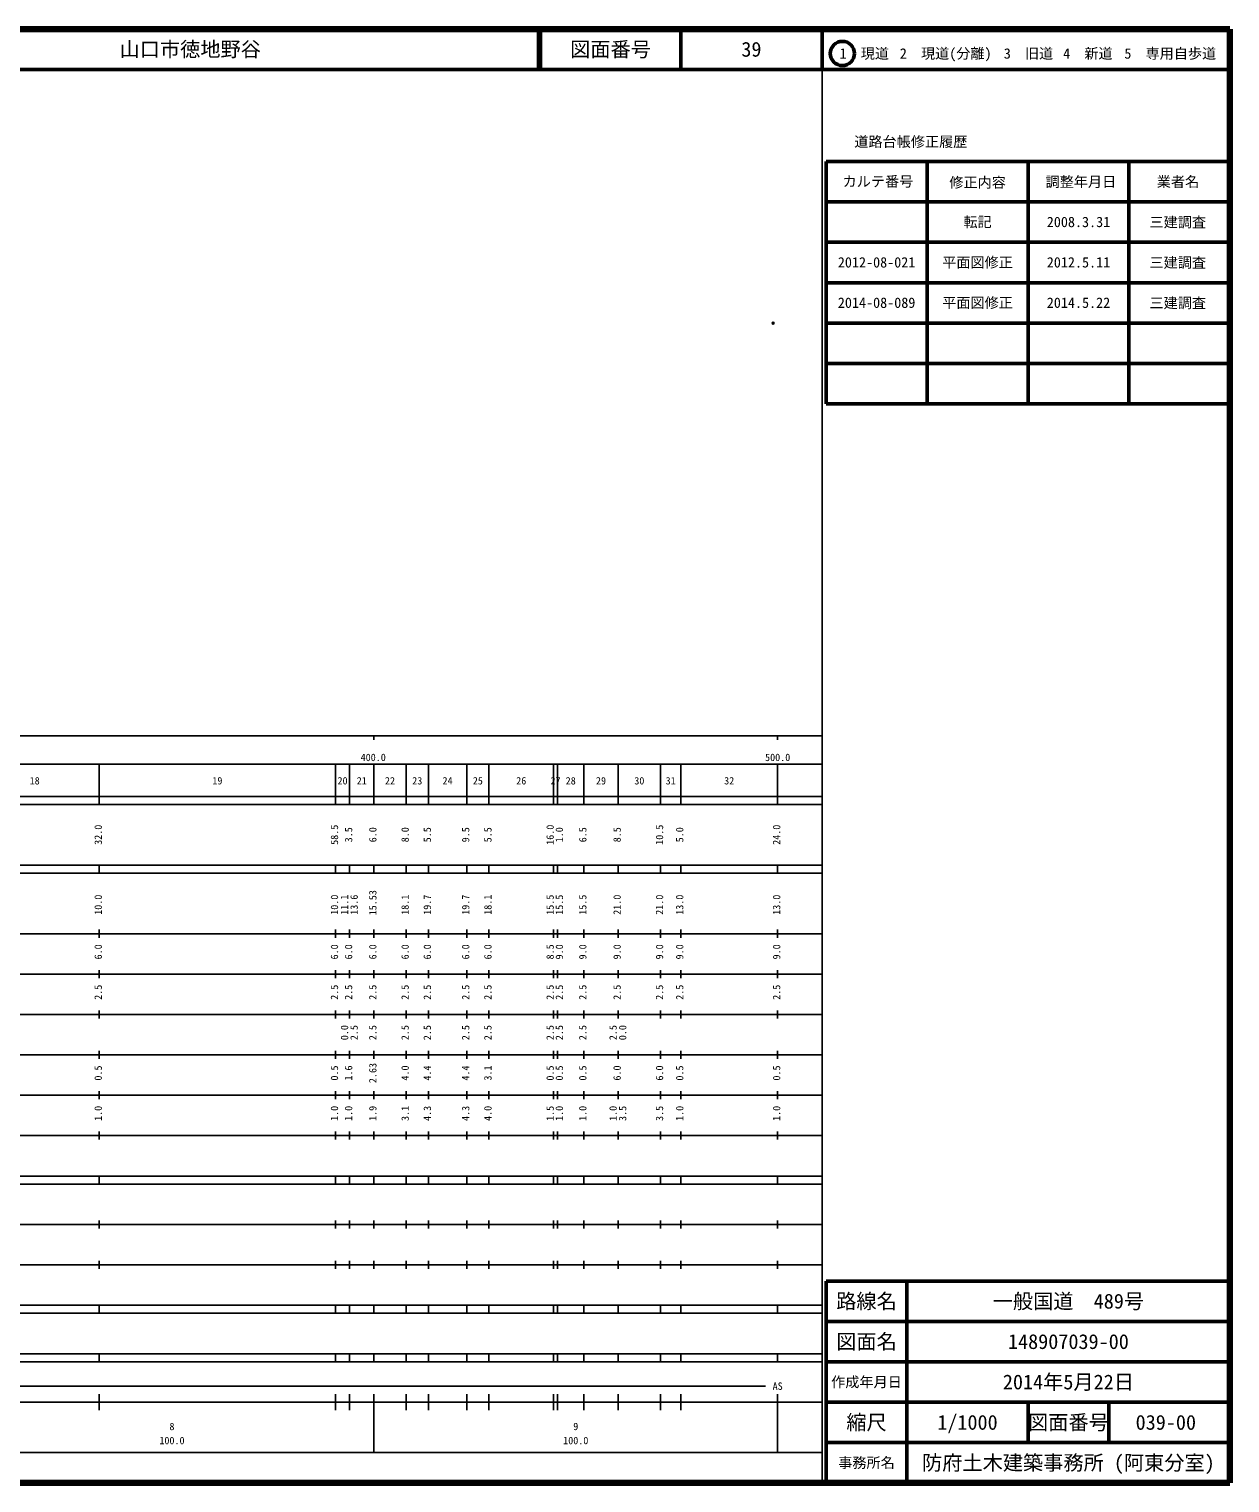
# Model space of a CAD drawing. Units: millimetres on the paper. Extents: x 40 to 680, y 20 to 380.
# Drawn here: x 382.6 to 680, y 20 to 380 of the extents above; entities that cross this region are included whole.
import ezdxf
from ezdxf.enums import TextEntityAlignment as Align

# ---------------------------------------------------------------- set-up
doc = ezdxf.new("R2010")
doc.units = ezdxf.units.MM
doc.header["$PDMODE"] = 32
doc.header["$PDSIZE"] = 0.5
doc.layers.add('M-OTRS', color=6, linetype='Continuous')
doc.layers.add('M-TTL-TXT', color=7, linetype='Continuous')
for name, color, linetype, lineweight in [('M-TTL', 2, 'Continuous', 140), ('M-TTL-BAND', 7, 'Continuous', 25), ('M-TTL-FRAM', 2, 'Continuous', 50), ('M-TTL-LINE', 7, 'Continuous', 50)]:
    doc.layers.add(name, color=color, linetype=linetype, lineweight=lineweight)
doc.styles.add('ＭＳ ゴシック', font='')
doc.styles.get('ＭＳ ゴシック').set_extended_font_data('MS Gothic')

msp = doc.modelspace()

# ---------------------------------------------------------------- linework, layer by layer
at = {"layer": 'M-OTRS'}
msp.add_point((566.859, 307.183), dxfattribs=at)
at = {"layer": 'M-TTL'}
for p, q in [((680, 380), (40, 380)), ((680, 20), (680, 380)), ((40, 20), (680, 20))]:
    msp.add_line(p, q, dxfattribs=at)
at = {"layer": 'M-TTL-BAND'}
for p, q in [((579, 20), (579, 370)), ((40, 205), (579, 205)), ((468, 205), (468, 204)), ((568, 205), (568, 204)), ((68, 198), (579, 198)), ((400, 188), (400, 198)), ((458.5, 188), (458.5, 198)), ((462, 188), (462, 198)), ((468, 188), (468, 198)), ((476, 188), (476, 198)), ((481.5, 188), (481.5, 198)), ((491, 188), (491, 198)), ((496.5, 188), (496.5, 198)), ((512.5, 188), (512.5, 198)), ((513.5, 188), (513.5, 198)), ((520, 188), (520, 198)), ((528.5, 188), (528.5, 198)), ((539, 188), (539, 198)), ((544, 188), (544, 198)), ((568, 188), (568, 198)), ((40, 190), (579, 190)), ((40, 188), (579, 188)), ((40, 173), (579, 173)), ((400, 171), (400, 173)), ((458.5, 171), (458.5, 173)), ((462, 171), (462, 173)), ((468, 171), (468, 173)), ((476, 171), (476, 173)), ((481.5, 171), (481.5, 173)), ((491, 171), (491, 173)), ((496.5, 171), (496.5, 173)), ((512.5, 171), (512.5, 173)), ((513.5, 171), (513.5, 173)), ((520, 171), (520, 173)), ((528.5, 171), (528.5, 173)), ((539, 171), (539, 173)), ((544, 171), (544, 173)), ((568, 171), (568, 173)), ((40, 171), (579, 171)), ((40, 156), (579, 156)), ((400, 155), (400, 157)), ((458.5, 155), (458.5, 157)), ((462, 155), (462, 157)), ((468, 155), (468, 157)), ((476, 155), (476, 157)), ((481.5, 155), (481.5, 157)), ((491, 155), (491, 157)), ((496.5, 155), (496.5, 157)), ((512.5, 155), (512.5, 157)), ((513.5, 155), (513.5, 157)), ((520, 155), (520, 157)), ((528.5, 155), (528.5, 157)), ((539, 155), (539, 157)), ((544, 155), (544, 157)), ((568, 155), (568, 157)), ((46, 146), (579, 146)), ((400, 145), (400, 147)), ((458.5, 145), (458.5, 147)), ((462, 145), (462, 147)), ((468, 145), (468, 147)), ((476, 145), (476, 147)), ((481.5, 145), (481.5, 147)), ((491, 145), (491, 147)), ((496.5, 145), (496.5, 147)), ((512.5, 145), (512.5, 147)), ((513.5, 145), (513.5, 147)), ((520, 145), (520, 147)), ((528.5, 145), (528.5, 147)), ((539, 145), (539, 147)), ((544, 145), (544, 147)), ((568, 145), (568, 147)), ((400, 135), (400, 137)), ((458.5, 135), (458.5, 137)), ((462, 135), (462, 137)), ((468, 135), (468, 137)), ((476, 135), (476, 137)), ((481.5, 135), (481.5, 137)), ((491, 135), (491, 137)), ((496.5, 135), (496.5, 137)), ((512.5, 135), (512.5, 137)), ((513.5, 135), (513.5, 137)), ((520, 135), (520, 137)), ((528.5, 135), (528.5, 137)), ((539, 135), (539, 137)), ((544, 135), (544, 137)), ((568, 135), (568, 137)), ((52, 136), (579, 136)), ((46, 126), (579, 126)), ((400, 125), (400, 127)), ((458.5, 125), (458.5, 127)), ((462, 125), (462, 127)), ((468, 125), (468, 127)), ((476, 125), (476, 127)), ((481.5, 125), (481.5, 127)), ((491, 125), (491, 127)), ((496.5, 125), (496.5, 127)), ((512.5, 125), (512.5, 127)), ((513.5, 125), (513.5, 127)), ((520, 125), (520, 127)), ((528.5, 125), (528.5, 127)), ((539, 125), (539, 127)), ((544, 125), (544, 127)), ((568, 125), (568, 127)), ((52, 116), (579, 116)), ((400, 115), (400, 117)), ((458.5, 115), (458.5, 117)), ((462, 115), (462, 117)), ((468, 115), (468, 117)), ((476, 115), (476, 117)), ((481.5, 115), (481.5, 117)), ((491, 115), (491, 117)), ((496.5, 115), (496.5, 117)), ((512.5, 115), (512.5, 117)), ((513.5, 115), (513.5, 117)), ((520, 115), (520, 117)), ((528.5, 115), (528.5, 117)), ((539, 115), (539, 117)), ((544, 115), (544, 117)), ((568, 115), (568, 117)), ((46, 106), (579, 106)), ((400, 105), (400, 107)), ((458.5, 105), (458.5, 107)), ((462, 105), (462, 107)), ((468, 105), (468, 107)), ((476, 105), (476, 107)), ((481.5, 105), (481.5, 107)), ((491, 105), (491, 107)), ((496.5, 105), (496.5, 107)), ((512.5, 105), (512.5, 107)), ((513.5, 105), (513.5, 107)), ((520, 105), (520, 107)), ((528.5, 105), (528.5, 107)), ((539, 105), (539, 107)), ((544, 105), (544, 107)), ((568, 105), (568, 107)), ((40, 96), (579, 96)), ((40, 94), (579, 94)), ((400, 94), (400, 96)), ((458.5, 94), (458.5, 96)), ((462, 94), (462, 96)), ((468, 94), (468, 96)), ((476, 94), (476, 96)), ((481.5, 94), (481.5, 96)), ((491, 94), (491, 96)), ((496.5, 94), (496.5, 96)), ((512.5, 94), (512.5, 96)), ((513.5, 94), (513.5, 96)), ((520, 94), (520, 96)), ((528.5, 94), (528.5, 96)), ((539, 94), (539, 96)), ((544, 94), (544, 96)), ((568, 94), (568, 96)), ((49, 84), (579, 84)), ((400, 83), (400, 85)), ((458.5, 83), (458.5, 85)), ((462, 83), (462, 85)), ((468, 83), (468, 85)), ((476, 83), (476, 85)), ((481.5, 83), (481.5, 85)), ((491, 83), (491, 85)), ((496.5, 83), (496.5, 85)), ((512.5, 83), (512.5, 85)), ((513.5, 83), (513.5, 85)), ((520, 83), (520, 85)), ((528.5, 83), (528.5, 85)), ((539, 83), (539, 85)), ((544, 83), (544, 85)), ((568, 83), (568, 85)), ((40, 74), (579, 74)), ((400, 73), (400, 75)), ((458.5, 73), (458.5, 75)), ((462, 73), (462, 75)), ((468, 73), (468, 75)), ((476, 73), (476, 75)), ((481.5, 73), (481.5, 75)), ((491, 73), (491, 75)), ((496.5, 73), (496.5, 75)), ((512.5, 73), (512.5, 75)), ((513.5, 73), (513.5, 75)), ((520, 73), (520, 75)), ((528.5, 73), (528.5, 75)), ((539, 73), (539, 75)), ((544, 73), (544, 75)), ((568, 73), (568, 75)), ((40, 64), (579, 64)), ((40, 62), (579, 62)), ((400, 62), (400, 64)), ((458.5, 62), (458.5, 64)), ((462, 62), (462, 64)), ((468, 62), (468, 64)), ((476, 62), (476, 64)), ((481.5, 62), (481.5, 64)), ((491, 62), (491, 64)), ((496.5, 62), (496.5, 64)), ((512.5, 62), (512.5, 64)), ((513.5, 62), (513.5, 64)), ((520, 62), (520, 64)), ((528.5, 62), (528.5, 64)), ((539, 62), (539, 64)), ((544, 62), (544, 64)), ((568, 62), (568, 64)), ((40, 52), (579, 52)), ((400, 50), (400, 52)), ((458.5, 50), (458.5, 52)), ((462, 50), (462, 52)), ((468, 50), (468, 52)), ((476, 50), (476, 52)), ((481.5, 50), (481.5, 52)), ((491, 50), (491, 52)), ((496.5, 50), (496.5, 52)), ((512.5, 50), (512.5, 52)), ((513.5, 50), (513.5, 52)), ((520, 50), (520, 52)), ((528.5, 50), (528.5, 52)), ((539, 50), (539, 52)), ((544, 50), (544, 52)), ((568, 50), (568, 52)), ((40, 50), (579, 50)), ((71, 44), (565, 44)), ((40, 40), (579, 40)), ((400, 38), (400, 42)), ((458.5, 38), (458.5, 42)), ((462, 38), (462, 42)), ((468, 27.5), (468, 42)), ((476, 38), (476, 42)), ((481.5, 38), (481.5, 42)), ((491, 38), (491, 42)), ((496.5, 38), (496.5, 42)), ((512.5, 38), (512.5, 42)), ((513.5, 38), (513.5, 42)), ((520, 38), (520, 42)), ((528.5, 38), (528.5, 42)), ((539, 38), (539, 42)), ((544, 38), (544, 42)), ((568, 27.5), (568, 42)), ((68, 27.5), (579, 27.5))]:
    msp.add_line(p, q, dxfattribs=at)
at = {"layer": 'M-TTL-FRAM'}
for p, q in [((580, 347.197), (580, 287.197)), ((580, 347.197), (680, 347.197)), ((580, 287.197), (680, 287.197)), ((680, 70), (580, 70)), ((580, 70), (580, 20))]:
    msp.add_line(p, q, dxfattribs=at)
at = {"layer": 'M-TTL-LINE'}
for p, q in [((508.747, 380), (508.747, 370)), ((509.247, 380), (509.247, 370)), ((543.997, 380), (543.997, 370)), ((579, 380), (579, 370)), ((40, 370), (680, 370)), ((605, 347.197), (605, 287.197)), ((630, 347.197), (630, 287.197)), ((655, 347.197), (655, 287.197)), ((580, 337.197), (680, 337.197)), ((580, 327.197), (680, 327.197)), ((580, 317.197), (680, 317.197)), ((580, 307.197), (680, 307.197)), ((580, 297.197), (680, 297.197)), ((600, 70), (600, 20)), ((680, 60), (580, 60)), ((680, 50), (580, 50)), ((680, 40), (580, 40)), ((630, 40), (630, 30)), ((650, 40), (650, 30)), ((680, 30), (580, 30))]:
    msp.add_line(p, q, dxfattribs=at)
msp.add_circle((584.031, 373.958), 3, dxfattribs=at)

# ---------------------------------------------------------------- texts
at = {"layer": 'M-TTL-BAND', "style": 'ＭＳ ゴシック'}
for s, p in [('400.0', (467.844, 198.195)), ('500.0', (568, 198.195)), ('18', (384, 192.405)), ('19', (429.25, 192.405)), ('20', (460.25, 192.405)), ('21', (465, 192.405)), ('22', (472, 192.405)), ('23', (478.75, 192.405)), ('24', (486.25, 192.405)), ('25', (493.75, 192.405)), ('26', (504.5, 192.405)), ('27', (513, 192.405)), ('28', (516.75, 192.405)), ('29', (524.25, 192.405)), ('30', (533.75, 192.405)), ('31', (541.5, 192.405)), ('32', (556, 192.405)), ('AS', (568, 42.5)), ('8', (418, 32.523)), ('9', (518, 32.523)), ('100.0', (418, 29.033)), ('100.0', (518, 29.033))]:
    msp.add_text(s, height=1.833, dxfattribs=at).set_placement(p, align=Align.BOTTOM_CENTER)
for s, p in [('32.0', (401.193, 180.5)), ('58.5', (459.693, 180.5)), ('3.5', (463.193, 180.5)), ('6.0', (469.193, 180.5)), ('8.0', (477.193, 180.5)), ('5.5', (482.693, 180.5)), ('9.5', (492.193, 180.5)), ('5.5', (497.693, 180.5)), ('16.0', (513.103, 180.5)), ('1.0', (515.388, 180.5)), ('6.5', (521.193, 180.5)), ('8.5', (529.693, 180.5)), ('10.5', (540.193, 180.5)), ('5.0', (545.193, 180.5)), ('24.0', (569.193, 180.5)), ('15.53', (469.193, 163.672)), ('10.0', (401.193, 163.174)), ('10.0', (459.693, 163.174)), ('11.1', (462.193, 163.174)), ('13.6', (464.563, 163.174)), ('18.1', (477.193, 163.174)), ('19.7', (482.693, 163.174)), ('19.7', (492.193, 163.174)), ('18.1', (497.693, 163.174)), ('15.5', (513.103, 163.174)), ('15.5', (515.388, 163.174)), ('15.5', (521.193, 163.174)), ('21.0', (529.693, 163.174)), ('21.0', (540.193, 163.174)), ('13.0', (545.193, 163.174)), ('13.0', (569.193, 163.174)), ('6.0', (401.193, 151.5)), ('6.0', (459.693, 151.5)), ('6.0', (463.193, 151.5)), ('6.0', (469.193, 151.5)), ('6.0', (477.193, 151.5)), ('6.0', (482.693, 151.5)), ('6.0', (492.193, 151.5)), ('6.0', (497.693, 151.5)), ('8.5', (513.103, 151.5)), ('9.0', (515.388, 151.5)), ('9.0', (521.193, 151.5)), ('9.0', (529.693, 151.5)), ('9.0', (540.193, 151.5)), ('9.0', (545.193, 151.5)), ('9.0', (569.193, 151.5)), ('2.5', (401.193, 141.5)), ('2.5', (459.693, 141.5)), ('2.5', (463.193, 141.5)), ('2.5', (469.193, 141.5)), ('2.5', (477.193, 141.5)), ('2.5', (482.693, 141.5)), ('2.5', (492.193, 141.5)), ('2.5', (497.693, 141.5)), ('2.5', (513.103, 141.5)), ('2.5', (515.388, 141.5)), ('2.5', (521.193, 141.5)), ('2.5', (529.693, 141.5)), ('2.5', (540.193, 141.5)), ('2.5', (545.193, 141.5)), ('2.5', (569.193, 141.5)), ('0.0', (462.193, 131.5)), ('2.5', (464.563, 131.5)), ('2.5', (469.193, 131.5)), ('2.5', (477.193, 131.5)), ('2.5', (482.693, 131.5)), ('2.5', (492.193, 131.5)), ('2.5', (497.693, 131.5)), ('2.5', (513.103, 131.5)), ('2.5', (515.388, 131.5)), ('2.5', (521.193, 131.5)), ('2.5', (528.693, 131.5)), ('0.0', (531.063, 131.5)), ('0.5', (401.193, 121.5)), ('0.5', (459.693, 121.5)), ('1.6', (463.193, 121.5)), ('2.63', (469.193, 121.5)), ('4.0', (477.193, 121.5)), ('4.4', (482.693, 121.5)), ('4.4', (492.193, 121.5)), ('3.1', (497.693, 121.5)), ('0.5', (513.103, 121.5)), ('0.5', (515.388, 121.5)), ('0.5', (521.193, 121.5)), ('6.0', (529.693, 121.5)), ('6.0', (540.193, 121.5)), ('0.5', (545.193, 121.5)), ('0.5', (569.193, 121.5)), ('1.0', (401.193, 111.5)), ('1.0', (459.693, 111.5)), ('1.0', (463.193, 111.5)), ('1.9', (469.193, 111.5)), ('3.1', (477.193, 111.5)), ('4.3', (482.693, 111.5)), ('4.3', (492.193, 111.5)), ('4.0', (497.693, 111.5)), ('1.5', (513.103, 111.5)), ('1.0', (515.388, 111.5)), ('1.0', (521.193, 111.5)), ('1.0', (528.693, 111.5)), ('3.5', (531.063, 111.5)), ('3.5', (540.193, 111.5)), ('1.0', (545.193, 111.5)), ('1.0', (569.193, 111.5))]:
    msp.add_text(s, height=1.833, rotation=90, dxfattribs=at).set_placement(p, align=Align.BOTTOM_CENTER)
at = {"layer": 'M-TTL-TXT', "style": 'ＭＳ ゴシック'}
msp.add_text('山口市徳地野谷', height=3.666, dxfattribs=at).set_placement((405.024, 375), align=Align.MIDDLE_LEFT)
for s, height, p in [('図面番号', 3.666, (526.622, 375)), ('39', 3.666, (561.497, 375)), ('1\u3000現道', 2.566, (589.448, 373.958)), ('2\u3000現道(分離)', 2.566, (609.619, 373.958)), ('3\u3000旧道', 2.566, (630.121, 373.958)), ('4\u3000新道', 2.566, (644.824, 373.958)), ('5\u3000専用自歩道', 2.566, (665.228, 373.958)), ('道路台帳修正履歴', 2.566, (600.968, 352.113)), ('カルテ番号', 2.566, (592.839, 342.277)), ('修正内容', 2.566, (617.509, 342.023)), ('調整年月日', 2.566, (643.089, 342.197)), ('業者名', 2.566, (667.134, 342.197)), ('転記', 2.566, (617.5, 332.245)), ('2008.3.31', 2.566, (642.5, 332.245)), ('三建調査', 2.566, (667.077, 332.189)), ('2012-08-021', 2.566, (592.5, 322.245)), ('平面図修正', 2.566, (617.5, 322.245)), ('2012.5.11', 2.566, (642.5, 322.245)), ('三建調査', 2.566, (667.077, 322.189)), ('2014-08-089', 2.566, (592.5, 312.245)), ('平面図修正', 2.566, (617.5, 312.245)), ('2014.5.22', 2.566, (642.5, 312.245)), ('三建調査', 2.566, (667.077, 312.189)), ('路線名', 3.666, (590, 65)), ('路線名', 3.666, (590, 65)), ('一般国道\u3000489号', 3.666, (640, 65)), ('図面名', 3.666, (590, 55)), ('図面名', 3.666, (590, 55)), ('148907039-00', 3.666, (640, 55)), ('2014年5月22日', 3.666, (640, 45)), ('作成年月日', 2.566, (590, 45)), ('作成年月日', 2.566, (590, 45)), ('縮尺', 3.666, (590, 35)), ('縮尺', 3.666, (590, 35)), ('1/1000', 3.666, (615, 35)), ('図面番号', 3.666, (640, 35)), ('図面番号', 3.666, (640, 35)), ('039-00', 3.666, (664.125, 35)), ('事務所名', 2.566, (590, 25)), ('事務所名', 2.566, (590, 25)), ('防府土木建築事務所 (阿東分室)', 3.666, (640, 25))]:
    msp.add_text(s, height=height, dxfattribs=at).set_placement(p, align=Align.MIDDLE_CENTER)

doc.saveas('drawing.dxf')
